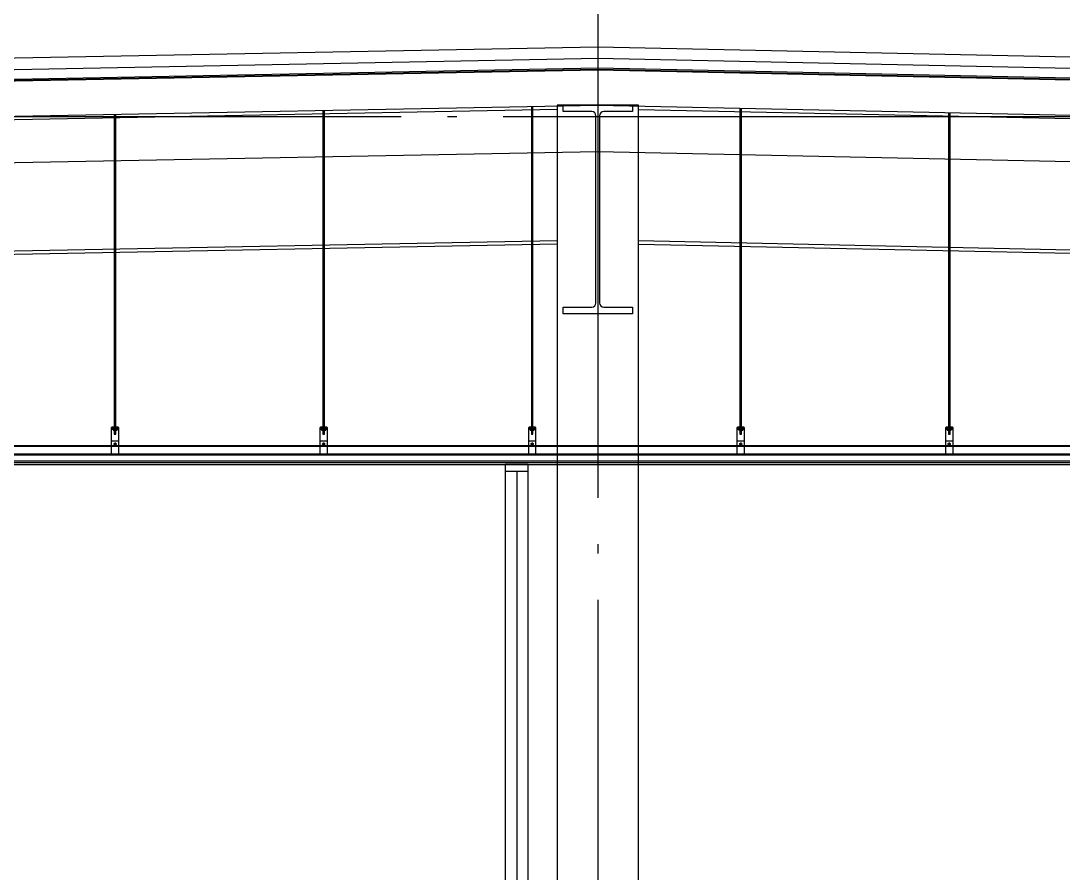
# Model space of a CAD drawing. Header units: millimetres. Extents: x 0 to 268175, y 0 to 74250.
# Drawn here: x 103195 to 107694, y 53685 to 57361 of the extents above; entities that cross this region are included whole.
import ezdxf

# ---------------------------------------------------------------- set-up
doc = ezdxf.new("R2010")
doc.units = ezdxf.units.MM
doc.header["$LTSCALE"] = 200
doc.linetypes.add('CEN-GAUN', pattern=[32.2, 30, -1, 0.2, -1])
doc.layers.add('1 CEN', color=15, linetype='CEN-GAUN')
doc.layers.add('BA', color=9, linetype='Continuous')

msp = doc.modelspace()

# ---------------------------------------------------------------- linework, layer by layer
at = {"layer": '1 CEN'}
for p, q in [((105685.2, 61303.5), (105685.2, 44634.9)), ((92396.9, 56948.2), (120685.2, 56948.2))]:
    msp.add_line(p, q, dxfattribs=at)
at = {"layer": 'BA'}
for p, q in [((105685.2, 57248.2), (95155.1, 57048.1)), ((115216.5, 57046.9), (105685.2, 57248.2)), ((95161.1, 56958.2), (105685.1, 57158.2)), ((105685.1, 57148.2), (95161.2, 56948.2)), ((105685.1, 57148.2), (95161.2, 56948.2)), ((105685.1, 57158.2), (115154.3, 56958.2)), ((115154.2, 56948.2), (105685.1, 57148.2)), ((115154.2, 56948.2), (105685.1, 57148.2)), ((95162.6, 56798.2), (105685, 56998.2)), ((95162.6, 56798.2), (105685, 56998.2)), ((105860.2, 56998.2), (105510.2, 56998.2)), ((105510.2, 56998.2), (105510.2, 52448.2)), ((105535.2, 56970.2), (105535.2, 56998.2)), ((105535.2, 56998.2), (105835.2, 56998.2)), ((105685, 56998.2), (115152.6, 56798.2)), ((105685, 56998.2), (115152.6, 56798.2)), ((105835.2, 56998.2), (105835.2, 56970.2)), ((105860.2, 52448.2), (105860.2, 56998.2)), ((95162.8, 56783.2), (105510.2, 56979.9)), ((103598.6, 56958.5), (103598.6, 55578.1)), ((103605.3, 55578.1), (103605.3, 56958.7)), ((104498.6, 56975.6), (104498.6, 55578.1)), ((104505.3, 55578.1), (104505.3, 56975.8)), ((105398.6, 56992.7), (105398.6, 55578.1)), ((105405.3, 55578.1), (105405.3, 56992.9)), ((105659.2, 56970.2), (105535.2, 56970.2)), ((105677.2, 56144.2), (105677.2, 56952.2)), ((105693.2, 56952.2), (105693.2, 56144.2)), ((105835.2, 56970.2), (105711.2, 56970.2)), ((105860.2, 56979.5), (115152.4, 56783.2)), ((106298.6, 56985.2), (106298.6, 55578.1)), ((106305.3, 55578.1), (106305.3, 56985.1)), ((107198.6, 56966.2), (107198.6, 55578.1)), ((107205.3, 55578.1), (107205.3, 56966.1)), ((95164.5, 56598.2), (105684.8, 56798.1)), ((105684.8, 56798.1), (115150.5, 56598.2)), ((95168.1, 56217.2), (105510.2, 56413.8)), ((105860.2, 56413.3), (115146.5, 56217.2)), ((95168.3, 56202.2), (105510.2, 56398.8)), ((105860.2, 56398.3), (115146.3, 56202.2)), ((105535.2, 56098.2), (105535.2, 56126.2)), ((105535.2, 56126.2), (105659.2, 56126.2)), ((105835.2, 56098.2), (105535.2, 56098.2)), ((105711.2, 56126.2), (105835.2, 56126.2)), ((105835.2, 56126.2), (105835.2, 56098.2)), ((103588.3, 55609.3), (103587, 55607.3)), ((103587, 55607.3), (103587, 55602.3)), ((103587, 55607.3), (103617, 55607.3)), ((103587, 55488.2), (103587, 55607.3)), ((103587, 55602.3), (103588.3, 55600.3)), ((103617, 55602.3), (103587, 55602.3)), ((103615.7, 55609.3), (103588.3, 55609.3)), ((103588.3, 55600.3), (103615.7, 55600.3)), ((103593.3, 55600.3), (103593.3, 55595.2)), ((103610.8, 55595.2), (103610.8, 55600.3)), ((103617, 55607.3), (103615.7, 55609.3)), ((103615.7, 55600.3), (103617, 55602.3)), ((103617, 55607.3), (103617, 55488.2)), ((104488.3, 55609.3), (104487, 55607.3)), ((104487, 55607.3), (104487, 55602.3)), ((104487, 55607.3), (104517, 55607.3)), ((104487, 55488.2), (104487, 55607.3)), ((104487, 55602.3), (104488.3, 55600.3)), ((104517, 55602.3), (104487, 55602.3)), ((104515.7, 55609.3), (104488.3, 55609.3)), ((104488.3, 55600.3), (104515.7, 55600.3)), ((104493.3, 55600.3), (104493.3, 55595.2)), ((104510.8, 55595.2), (104510.8, 55600.3)), ((104517, 55607.3), (104515.7, 55609.3)), ((104515.7, 55600.3), (104517, 55602.3)), ((104517, 55607.3), (104517, 55488.2)), ((105388.3, 55609.3), (105387, 55607.3)), ((105387, 55607.3), (105387, 55602.3)), ((105387, 55607.3), (105417, 55607.3)), ((105387, 55488.2), (105387, 55607.3)), ((105387, 55602.3), (105388.3, 55600.3)), ((105417, 55602.3), (105387, 55602.3)), ((105415.7, 55609.3), (105388.3, 55609.3)), ((105388.3, 55600.3), (105415.7, 55600.3)), ((105393.3, 55600.3), (105393.3, 55595.2)), ((105410.8, 55595.2), (105410.8, 55600.3)), ((105417, 55607.3), (105415.7, 55609.3)), ((105415.7, 55600.3), (105417, 55602.3)), ((105417, 55607.3), (105417, 55488.2)), ((106288.3, 55609.3), (106287, 55607.3)), ((106287, 55607.3), (106287, 55602.3)), ((106287, 55607.3), (106317, 55607.3)), ((106287, 55488.2), (106287, 55607.3)), ((106287, 55602.3), (106288.3, 55600.3)), ((106317, 55602.3), (106287, 55602.3)), ((106315.7, 55609.3), (106288.3, 55609.3)), ((106288.3, 55600.3), (106315.7, 55600.3)), ((106293.3, 55600.3), (106293.3, 55595.2)), ((106310.8, 55595.2), (106310.8, 55600.3)), ((106317, 55607.3), (106315.7, 55609.3)), ((106315.7, 55600.3), (106317, 55602.3)), ((106317, 55607.3), (106317, 55488.2)), ((107188.3, 55609.3), (107187, 55607.3)), ((107187, 55607.3), (107187, 55602.3)), ((107187, 55607.3), (107217, 55607.3)), ((107187, 55488.2), (107187, 55607.3)), ((107187, 55602.3), (107188.3, 55600.3)), ((107217, 55602.3), (107187, 55602.3)), ((107215.7, 55609.3), (107188.3, 55609.3)), ((107188.3, 55600.3), (107215.7, 55600.3)), ((107193.3, 55600.3), (107193.3, 55595.2)), ((107210.8, 55595.2), (107210.8, 55600.3)), ((107217, 55607.3), (107215.7, 55609.3)), ((107215.7, 55600.3), (107217, 55602.3)), ((107217, 55607.3), (107217, 55488.2)), ((103593.3, 55595.2), (103610.8, 55595.2)), ((103598.6, 55578.1), (103605.3, 55578.1)), ((104493.3, 55595.2), (104510.8, 55595.2)), ((104498.6, 55578.1), (104505.3, 55578.1)), ((105393.3, 55595.2), (105410.8, 55595.2)), ((105398.6, 55578.1), (105405.3, 55578.1)), ((106293.3, 55595.2), (106310.8, 55595.2)), ((106298.6, 55578.1), (106305.3, 55578.1)), ((107193.3, 55595.2), (107210.8, 55595.2)), ((107198.6, 55578.1), (107205.3, 55578.1)), ((95003.2, 55530.2), (115849.2, 55530.2)), ((95003.2, 55527.2), (115849.2, 55527.2)), ((103617, 55548.2), (103587, 55548.2)), ((103608.9, 55536.2), (103595.1, 55536.2)), ((103602, 55542.4), (103602, 55530)), ((104517, 55548.2), (104487, 55548.2)), ((104508.9, 55536.2), (104495.1, 55536.2)), ((104502, 55542.4), (104502, 55530)), ((105417, 55548.2), (105387, 55548.2)), ((105408.9, 55536.2), (105395.1, 55536.2)), ((105402, 55542.4), (105402, 55530)), ((106317, 55548.2), (106287, 55548.2)), ((106308.9, 55536.2), (106295.1, 55536.2)), ((106302, 55542.4), (106302, 55530)), ((107217, 55548.2), (107187, 55548.2)), ((107208.9, 55536.2), (107195.1, 55536.2)), ((107202, 55542.4), (107202, 55530)), ((95003.2, 55493.2), (115849.2, 55493.2)), ((95003.2, 55490.2), (115849.2, 55490.2)), ((103617, 55488.2), (103587, 55488.2)), ((104517, 55488.2), (104487, 55488.2)), ((105417, 55488.2), (105387, 55488.2)), ((106317, 55488.2), (106287, 55488.2)), ((107217, 55488.2), (107187, 55488.2)), ((95013.2, 55463.2), (115839.2, 55463.2)), ((95013.2, 55456.2), (115839.2, 55456.2)), ((95013.2, 55448.2), (115839.2, 55448.2)), ((105385.2, 55448.2), (105285.2, 55448.2)), ((105285.2, 55448.2), (105285.2, 52448.2)), ((105385.2, 52448.2), (105385.2, 55448.2)), ((105385.2, 55418.2), (105285.2, 55418.2)), ((105335.2, 55418.2), (105335.2, 52478.2))]:
    msp.add_line(p, q, dxfattribs=at)
at = {"layer": 'BA', "ltscale": 0.3}
for p, q in [((105686.2, 57198.2), (94745.2, 56990.3)), ((115154.2, 56998.2), (105684.2, 57198.2))]:
    msp.add_line(p, q, dxfattribs=at)
at = {"layer": 'BA', "ltscale": 0.7}
for p, q in [((95161.1, 56953.2), (105685.1, 57153.2)), ((105685.1, 57153.2), (115154.2, 56953.2))]:
    msp.add_line(p, q, dxfattribs=at)
at = {"layer": 'BA'}
for centre, radius in [((103602, 55536.2), 4.25), ((103602, 55536.2), 3.25), ((104502, 55536.2), 4.25), ((104502, 55536.2), 3.25), ((105402, 55536.2), 4.25), ((105402, 55536.2), 3.25), ((106302, 55536.2), 4.25), ((106302, 55536.2), 3.25), ((107202, 55536.2), 4.25), ((107202, 55536.2), 3.25)]:
    msp.add_circle(centre, radius, dxfattribs=at)
for centre, start, end in [((105659.2, 56952.2), 0, 90), ((105711.2, 56952.2), 90, 180), ((105659.2, 56144.2), 270, 0), ((105711.2, 56144.2), 180, 270)]:
    msp.add_arc(centre, 18, start, end, dxfattribs=at)

doc.saveas('drawing.dxf')
